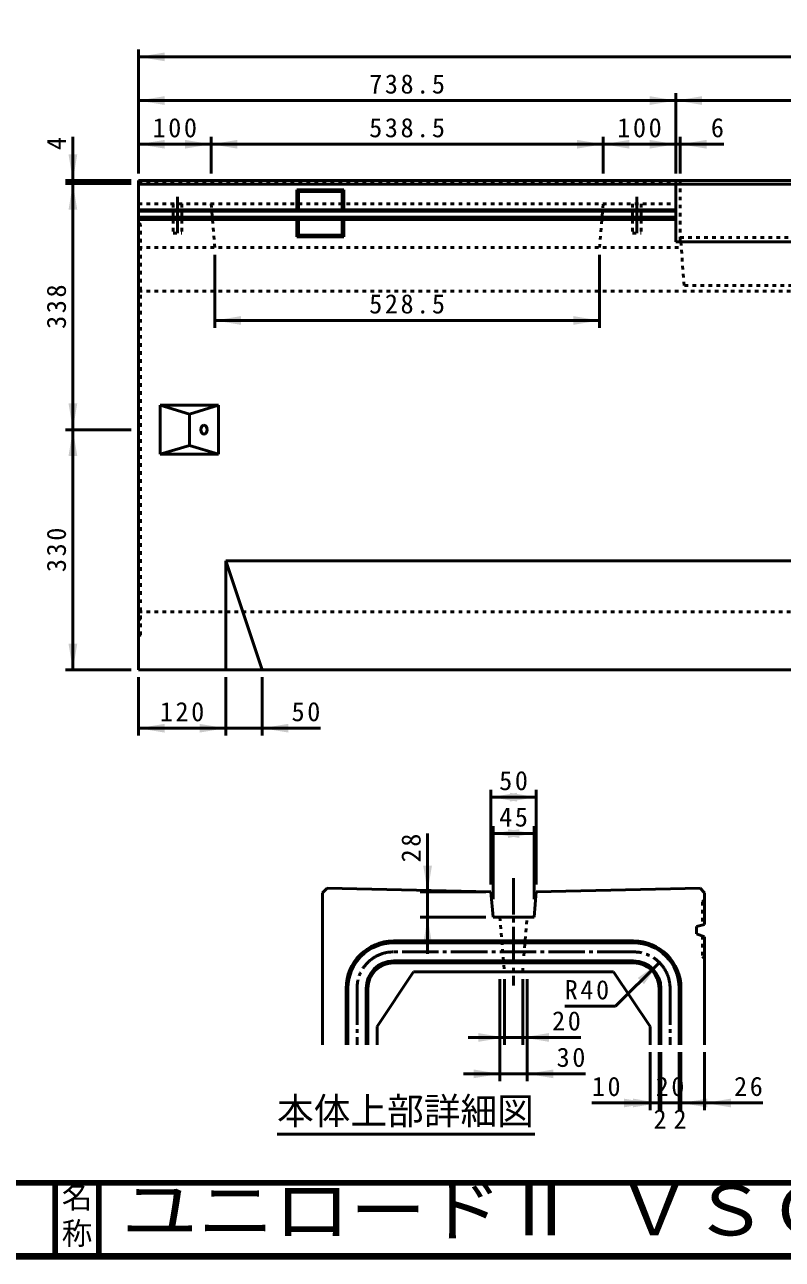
# Model space of a CAD drawing. Units: millimetres, scale not verified. Extents: x 100 to 4105, y 100 to 2870.
# Drawn here: x 1778 to 2819, y 100 to 1796 of the extents above; entities that cross this region are included whole.
import ezdxf
from ezdxf.enums import TextEntityAlignment as Align

# ---------------------------------------------------------------- set-up
doc = ezdxf.new("R2010")
doc.units = ezdxf.units.MM
doc.header["$LTSCALE"] = 5
doc.linetypes.add('USER1', pattern=[2.2, 1, -1.2])
doc.linetypes.add('USER3', pattern=[13.4, 10, -1.2, 1, -1.2])
doc.layers.add('V-nasSTD', color=7, linetype='Continuous', lineweight=50)
doc.styles.add('ＭＳ ゴシック', font='')
doc.styles.get('ＭＳ ゴシック').set_extended_font_data('MS Gothic')

msp = doc.modelspace()

# ---------------------------------------------------------------- hatches: boundary and pattern name
at = {"layer": 'V-nasSTD'}
for points in [[(1970.35, 1757.38), (1934.35, 1751.38), (1970.35, 1745.38)], [(1970.35, 1697.38), (1934.35, 1691.38), (1970.35, 1685.38)], [(2636.85, 1685.38), (2672.85, 1691.38), (2636.85, 1697.38)], [(2708.85, 1697.38), (2672.85, 1691.38), (2708.85, 1685.38)], [(1970.35, 1637.38), (1934.35, 1631.38), (1970.35, 1625.38)], [(1998.35, 1625.38), (2034.35, 1631.38), (1998.35, 1637.38)], [(2070.35, 1637.38), (2034.35, 1631.38), (2070.35, 1625.38)], [(2536.85, 1625.38), (2572.85, 1631.38), (2536.85, 1637.38)], [(2608.85, 1637.38), (2572.85, 1631.38), (2608.85, 1625.38)], [(2636.85, 1625.38), (2672.85, 1631.38), (2636.85, 1637.38)], [(2714.85, 1637.38), (2678.85, 1631.38), (2714.85, 1625.38)], [(1838.35, 1617.38), (1844.35, 1581.38), (1850.35, 1617.38)], [(1850.35, 1541.38), (1844.35, 1577.38), (1838.35, 1541.38)], [(2075.35, 1395.38), (2039.35, 1389.38), (2075.35, 1383.38)], [(2531.85, 1383.38), (2567.85, 1389.38), (2531.85, 1395.38)], [(1838.35, 1275.38), (1844.35, 1239.38), (1850.35, 1275.38)], [(1850.35, 1203.38), (1844.35, 1239.38), (1838.35, 1203.38)], [(1838.35, 945.38), (1844.35, 909.38), (1850.35, 945.38)], [(1970.35, 835.38), (1934.35, 829.38), (1970.35, 823.38)], [(2018.35, 823.38), (2054.35, 829.38), (2018.35, 835.38)], [(2140.35, 835.38), (2104.35, 829.38), (2140.35, 823.38)], [(2454.526, 740.69), (2418.526, 734.69), (2454.526, 728.69)], [(2445.026, 728.69), (2481.026, 734.69), (2445.026, 740.69)], [(2457.651, 690.69), (2421.651, 684.69), (2457.651, 678.69)], [(2441.901, 678.69), (2477.901, 684.69), (2441.901, 690.69)], [(2325.651, 640.69), (2331.651, 604.69), (2337.651, 640.69)], [(2325.651, 533.69), (2331.651, 569.69), (2337.651, 533.69)], [(2628.918, 477.847), (2650.131, 507.545), (2620.432, 486.332)], [(2401.276, 398.69), (2437.276, 404.69), (2401.276, 410.69)], [(2498.276, 410.69), (2462.276, 404.69), (2498.276, 398.69)], [(2395.026, 348.69), (2431.026, 354.69), (2395.026, 360.69)], [(2504.526, 360.69), (2468.526, 354.69), (2504.526, 348.69)], [(2601.276, 308.69), (2637.276, 314.69), (2601.276, 320.69)], [(2613.776, 308.69), (2649.776, 314.69), (2613.776, 320.69)], [(2715.776, 320.69), (2679.776, 314.69), (2715.776, 308.69)], [(2748.276, 320.69), (2712.276, 314.69), (2748.276, 308.69)]]:
    msp.add_hatch(color=256, dxfattribs=at).paths.add_polyline_path(points)

# ---------------------------------------------------------------- linework, layer by layer
for p, q in [((1934.35, 1591.38), (1934.35, 1761.38)), ((1934.35, 1751.38), (3934.35, 1751.38)), ((2672.85, 1591.38), (2672.85, 1701.38)), ((1934.35, 1691.38), (2672.85, 1691.38)), ((2672.85, 1691.38), (3195.85, 1691.38)), ((1844.35, 1641.38), (1844.35, 1581.38)), ((1934.35, 1631.38), (2034.35, 1631.38)), ((2034.35, 1591.38), (2034.35, 1641.38)), ((2034.35, 1631.38), (2572.85, 1631.38)), ((2572.85, 1591.38), (2572.85, 1641.38)), ((2572.85, 1631.38), (2672.85, 1631.38)), ((2672.85, 1631.38), (2678.85, 1631.38)), ((2678.85, 1591.38), (2678.85, 1641.38)), ((2738.85, 1631.38), (2678.85, 1631.38)), ((1924.35, 1581.38), (1834.35, 1581.38)), ((1924.35, 1577.38), (1834.35, 1577.38)), ((1844.35, 1577.38), (1844.35, 1581.38)), ((1844.35, 1239.38), (1844.35, 1577.38)), ((1934.35, 1581.38), (1934.35, 909.38)), ((1934.35, 1581.38), (2672.85, 1581.38)), ((2672.85, 1581.38), (2672.85, 1497.38)), ((2672.85, 1581.38), (3195.85, 1581.38)), ((1934.35, 1576.38), (2672.85, 1576.38)), ((2152.05, 1568.68), (2216.65, 1568.68)), ((2152.05, 1568.68), (2154.35, 1566.38)), ((2152.05, 1568.68), (2152.05, 1541.395)), ((2154.35, 1566.38), (2214.35, 1566.38)), ((2154.35, 1566.38), (2154.35, 1541.395)), ((2214.35, 1566.38), (2216.65, 1568.68)), ((2214.35, 1566.38), (2214.35, 1541.395)), ((2216.65, 1568.68), (2216.65, 1541.395)), ((2672.85, 1576.38), (2934.35, 1576.38)), ((1934.35, 1541.395), (2672.85, 1541.395)), ((1934.35, 1539.38), (2672.85, 1539.38)), ((1934.35, 1531.38), (2672.85, 1531.38)), ((1934.35, 1528.022), (2672.85, 1528.022)), ((2152.05, 1528.022), (2152.05, 1504.08)), ((2154.35, 1528.022), (2154.35, 1506.38)), ((2214.35, 1528.022), (2214.35, 1506.38)), ((2216.65, 1528.022), (2216.65, 1504.08)), ((2152.05, 1504.08), (2154.35, 1506.38)), ((2152.05, 1504.08), (2216.65, 1504.08)), ((2154.35, 1506.38), (2214.35, 1506.38)), ((2214.35, 1506.38), (2216.65, 1504.08)), ((2672.85, 1497.38), (3195.85, 1497.38)), ((2039.35, 1479.38), (2039.35, 1379.38)), ((2567.85, 1479.38), (2567.85, 1379.38)), ((2039.35, 1389.38), (2567.85, 1389.38)), ((1964.35, 1272.88), (1964.35, 1205.88)), ((1964.35, 1272.88), (2044.35, 1272.88)), ((1964.35, 1272.88), (2004.35, 1260.88)), ((2004.35, 1260.88), (2044.35, 1272.88)), ((2044.35, 1272.88), (2044.35, 1205.88)), ((2004.35, 1260.88), (2004.35, 1217.88)), ((1924.35, 1239.38), (1834.35, 1239.38)), ((1844.35, 909.38), (1844.35, 1239.38)), ((1964.35, 1205.88), (2004.35, 1217.88)), ((1964.35, 1205.88), (2044.35, 1205.88)), ((2004.35, 1217.88), (2044.35, 1205.88)), ((2054.35, 1059.38), (2054.35, 909.38)), ((2054.35, 1059.38), (2104.35, 909.38)), ((2054.35, 1059.38), (2934.35, 1059.38)), ((1924.35, 909.38), (1834.35, 909.38)), ((1934.35, 909.38), (3934.35, 909.38)), ((1934.35, 899.38), (1934.35, 819.38)), ((2054.35, 899.38), (2054.35, 819.38)), ((2104.35, 899.38), (2104.35, 819.38)), ((1934.35, 829.38), (2054.35, 829.38)), ((2054.35, 829.38), (2104.35, 829.38)), ((2184.35, 829.38), (2104.35, 829.38)), ((2418.526, 614.69), (2418.526, 744.69)), ((2418.526, 614.69), (2418.526, 744.69)), ((2418.526, 734.69), (2481.026, 734.69)), ((2481.026, 614.69), (2481.026, 744.69)), ((2331.651, 684.69), (2331.651, 604.69)), ((2421.651, 594.69), (2421.651, 694.69)), ((2421.651, 684.69), (2477.901, 684.69)), ((2477.901, 594.69), (2477.901, 694.69)), ((2193.526, 609.69), (2187.276, 603.44)), ((2187.276, 603.44), (2187.276, 394.69)), ((2418.526, 604.69), (2193.526, 609.69)), ((2411.651, 604.69), (2321.651, 604.69)), ((2331.651, 569.69), (2331.651, 604.69)), ((2418.526, 604.69), (2421.651, 569.69)), ((2481.026, 604.69), (2477.901, 569.69)), ((2481.026, 604.69), (2706.026, 609.69)), ((2706.026, 609.69), (2712.276, 603.44)), ((2712.276, 559.709), (2712.276, 603.44)), ((2411.651, 569.69), (2321.651, 569.69)), ((2331.651, 519.69), (2331.651, 569.69)), ((2421.651, 569.69), (2477.901, 569.69)), ((2701.026, 557.19), (2712.276, 559.709)), ((2701.026, 547.19), (2701.026, 557.19)), ((2701.026, 547.19), (2712.276, 542.992)), ((2712.276, 542.992), (2712.276, 394.69)), ((2614.776, 537.19), (2284.776, 537.19)), ((2614.776, 534.69), (2284.776, 534.69)), ((2614.776, 509.69), (2284.776, 509.69)), ((2312.276, 494.69), (2262.276, 419.69)), ((2614.776, 507.19), (2284.776, 507.19)), ((2312.276, 494.69), (2587.276, 494.69)), ((2587.276, 494.69), (2637.276, 419.69)), ((2590.027, 447.441), (2650.131, 507.545)), ((2431.026, 484.69), (2431.026, 344.69)), ((2437.276, 484.69), (2437.276, 394.69)), ((2462.276, 484.69), (2462.276, 394.69)), ((2468.526, 484.69), (2468.526, 344.69)), ((2219.776, 472.19), (2219.776, 394.69)), ((2222.276, 472.19), (2222.276, 394.69)), ((2247.276, 472.19), (2247.276, 394.69)), ((2249.776, 472.19), (2249.776, 394.69)), ((2649.776, 394.69), (2649.776, 472.19)), ((2652.276, 472.19), (2652.276, 394.69)), ((2677.276, 472.19), (2677.276, 394.69)), ((2679.776, 394.69), (2679.776, 472.19)), ((2590.027, 447.441), (2520.027, 447.441)), ((2262.276, 419.69), (2262.276, 394.69)), ((2637.276, 419.69), (2637.276, 394.69)), ((2387.276, 404.69), (2437.276, 404.69)), ((2437.276, 404.69), (2462.276, 404.69)), ((2542.276, 404.69), (2462.276, 404.69)), ((2637.276, 384.69), (2637.276, 304.69)), ((2649.776, 384.69), (2649.776, 304.69)), ((2652.276, 384.69), (2652.276, 304.69)), ((2677.276, 384.69), (2677.276, 304.69)), ((2679.776, 384.69), (2679.776, 304.69)), ((2712.276, 384.69), (2712.276, 304.69)), ((2381.026, 354.69), (2431.026, 354.69)), ((2431.026, 354.69), (2468.526, 354.69)), ((2548.526, 354.69), (2468.526, 354.69)), ((2557.276, 314.69), (2637.276, 314.69)), ((2637.276, 314.69), (2649.776, 314.69)), ((2649.776, 314.69), (2652.276, 314.69)), ((2652.276, 314.69), (2677.276, 314.69)), ((2677.276, 314.69), (2679.776, 314.69)), ((2679.776, 314.69), (2712.276, 314.69)), ((2792.276, 314.69), (2712.276, 314.69)), ((2124.807, 271.855), (2478.817, 271.855))]:
    msp.add_line(p, q, dxfattribs=at)
at = {"layer": 'V-nasSTD', "linetype": 'USER1'}
for p, q in [((1934.35, 1577.38), (2672.85, 1577.38)), ((2678.85, 1581.38), (2678.85, 1497.38)), ((1934.35, 1549.38), (2672.85, 1549.38)), ((1982.05, 1549.38), (1982.05, 1509.38)), ((1994.05, 1549.38), (1994.05, 1509.38)), ((2034.35, 1549.38), (2039.35, 1489.38)), ((2567.85, 1489.38), (2572.85, 1549.38)), ((2613.15, 1549.38), (2613.15, 1509.38)), ((2625.15, 1549.38), (2625.15, 1509.38)), ((1937.35, 1521.38), (1934.35, 1523.38)), ((1937.35, 957.38), (1937.35, 1521.38)), ((1982.05, 1509.38), (1994.05, 1509.38)), ((2613.15, 1509.38), (2625.15, 1509.38)), ((1934.35, 1499.38), (1937.35, 1501.38)), ((2678.85, 1503.38), (2934.35, 1503.38)), ((2679.55, 1497.38), (2684.109, 1437.269)), ((1934.35, 1489.38), (2680.157, 1489.38)), ((1934.35, 1429.38), (2934.35, 1429.38)), ((3184.591, 1437.269), (2684.109, 1437.269)), ((1934.35, 989.38), (2934.35, 989.38)), ((1934.35, 979.38), (1937.35, 977.38)), ((1937.35, 957.38), (1934.35, 955.38)), ((2709.401, 590.94), (2712.276, 593.815)), ((2709.401, 590.94), (2709.401, 559.065)), ((2431.026, 569.69), (2437.276, 494.69)), ((2462.276, 494.69), (2468.526, 569.69)), ((2709.401, 544.065), (2709.401, 515.94)), ((2709.401, 515.94), (2712.276, 513.065))]:
    msp.add_line(p, q, dxfattribs=at)
at = {"layer": 'V-nasSTD', "linetype": 'USER3'}
for p, q in [((1988.05, 1559.38), (1988.05, 1509.38)), ((2619.15, 1559.38), (2619.15, 1509.38)), ((2449.776, 623.44), (2449.776, 475.94)), ((2614.776, 522.19), (2284.776, 522.19)), ((2234.776, 472.19), (2234.776, 394.69)), ((2664.776, 472.19), (2664.776, 394.69))]:
    msp.add_line(p, q, dxfattribs=at)
at = {"layer": 'V-nasSTD', "lineweight": 100}
for p, q in [((105, 205), (4100, 205)), ((1820, 205), (1820, 105)), ((1880, 205), (1880, 105)), ((105, 105), (4100, 105))]:
    msp.add_line(p, q, dxfattribs=at)
at = {"layer": 'V-nasSTD', "lineweight": 13}
msp.add_lwpolyline([(100, 100), (100, 2870), (4105, 2870), (4105, 100)], close=True, dxfattribs=at)
at = {"layer": 'V-nasSTD'}
for centre, radius, start, end in [((2284.776, 472.19), 65, 90, 180), ((2284.776, 472.19), 62.5, 90, 180), ((2614.776, 472.19), 65, 0, 90), ((2614.776, 472.19), 62.5, 0, 90), ((2284.776, 472.19), 37.5, 90, 180), ((2614.776, 472.19), 37.5, 0, 90), ((2284.776, 472.19), 35, 90, 180), ((2614.776, 472.19), 35, 0, 90)]:
    msp.add_arc(centre, radius, start, end, dxfattribs=at)
at = {"layer": 'V-nasSTD', "linetype": 'USER3'}
for centre, start, end in [((2284.776, 472.19), 90, 180), ((2614.776, 472.19), 0, 90)]:
    msp.add_arc(centre, 50, start, end, dxfattribs=at)
at = {"layer": 'V-nasSTD'}
msp.add_ellipse((2024.35, 1239.38), major_axis=(0, 6), ratio=0.707107, dxfattribs=at)

# ---------------------------------------------------------------- texts
at = {"layer": 'V-nasSTD', "style": 'ＭＳ ゴシック'}
for s, height, p in [('6', 26.39, (2720.85, 1667.38)), ('本体上部詳細図', 36.95, (2124.807, 322.255)), ('2', 26.39, (2642.026, 305.69)), ('2', 26.39, (2669.526, 305.69)), ('名', 30.79, (1828.982, 200.999)), ('称', 30.79, (1828.976, 151.01))]:
    msp.add_text(s, height=height, dxfattribs=at).set_placement(p, align=Align.TOP_LEFT)
msp.add_text('4', height=26.39, rotation=90, dxfattribs=at).set_placement((1808.35, 1623.38), align=Align.TOP_LEFT)
at = {"layer": 'V-nasSTD', "style": 'ＭＳ ゴシック', "width": 1.1}
msp.add_text('ユニロードⅡ ＶＳＧ集水', height=69.65, dxfattribs=at).set_placement((1911.5, 202.47), align=Align.TOP_LEFT)
at = {"layer": 'V-nasSTD', "char_height": 26.39, "attachment_point": 1, "style": 'ＭＳ ゴシック'}
for s, insert in [('\\T1.2;738.5', (2251.4, 1727.38)), ('\\T1.2;100', (1953.75, 1667.38)), ('\\T1.2;538.5', (2251.4, 1667.38)), ('\\T1.2;100', (2592.25, 1667.38)), ('\\T1.2;528.5', (2251.4, 1425.38)), ('\\T1.2;120', (1963.75, 865.38)), ('\\T1.2;50', (2144.75, 865.377)), ('\\T1.2;50', (2429.976, 770.69)), ('\\T1.2;45', (2429.976, 720.69)), ('\\T1.2;R40', (2520.027, 483.441)), ('\\T1.2;20', (2502.676, 440.69)), ('\\T1.2;30', (2508.926, 390.69)), ('\\T1.2;10', (2557.276, 350.69)), ('\\T1.2;20', (2644.976, 350.69)), ('\\T1.2;26', (2752.676, 350.69))]:
    msp.add_mtext(s, dxfattribs=dict(at, insert=insert))
at = {"layer": 'V-nasSTD', "char_height": 26.39, "attachment_point": 1, "rotation": 90, "style": 'ＭＳ ゴシック'}
for s, insert in [('\\T1.2;338', (1808.35, 1377.78)), ('\\T1.2;330', (1808.35, 1043.78)), ('\\T1.2;28', (2295.654, 645.09))]:
    msp.add_mtext(s, dxfattribs=dict(at, insert=insert))

doc.saveas('drawing.dxf')
